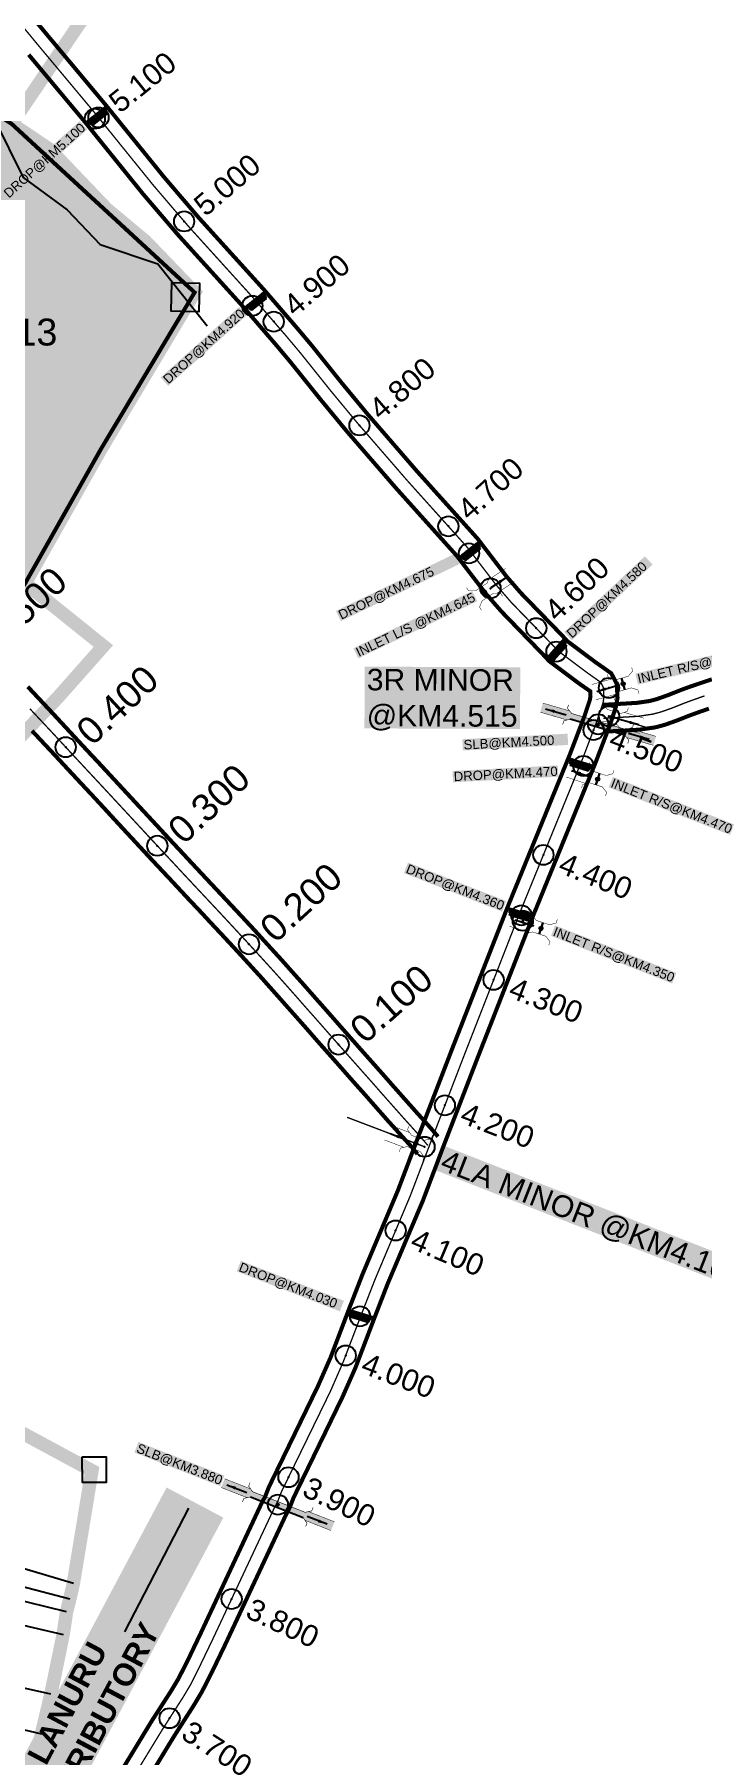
# Model space of a CAD drawing. Header units: inches. Extents: x 182366 to 215308, y 1619047 to 1632624.
# Drawn here: x 187627 to 188124, y 1622381 to 1623660 of the extents above; entities that cross this region are included whole.
import ezdxf
from ezdxf.enums import TextEntityAlignment as Align

# ---------------------------------------------------------------- set-up
doc = ezdxf.new("R2010")
doc.units = ezdxf.units.IN
doc.header["$MEASUREMENT"] = 0
doc.header["$PDMODE"] = 32
doc.header["$PDSIZE"] = 15
doc.linetypes.add('ACAD_ISO02W100', pattern=[15, 12, -3])
doc.linetypes.add('HIDDEN2', pattern=[0.1875, 0.125, -0.0625])
for name, color, linetype in [('BOUNDRY STONES', 240, 'Continuous'), ('CANAL1', 7, 'Continuous'), ('CHANAGE', 1, 'Continuous'), ('CS', 134, 'Continuous'), ('CSMark', 72, 'Continuous'), ('PLOT', 7, 'Continuous'), ('PLOT NO', 7, 'Continuous'), ('PLOTS NO', 7, 'Continuous'), ('POINT', 2, 'Continuous'), ('RE REMARKS', 7, 'Continuous'), ('ROAD', 1, 'Continuous'), ('STRUCTURE', 5, 'Continuous'), ('VILLAGE BOUNDARY', 5, 'Continuous'), ('VILLAGE BOUNDRY STONES', 1, 'Continuous'), ('WUA2', 3, 'Continuous')]:
    doc.layers.add(name, color=color, linetype=linetype)
doc.styles.get("Standard").update_dxf_attribs({"font": 'arial.ttf'})
doc.dimstyles.get("Standard").update_dxf_attribs({"dimtxt": 0.18, "dimasz": 0.18, "dimexe": 0.18, "dimexo": 0.0625, "dimgap": 0.09, "dimtad": 0, "dimtih": 1, "dimtoh": 1, "dimdec": 4, "dimzin": 0, "dimdsep": 46, "dimtxsty": 'Standard', "dimcen": 0.09, "dimadec": 0, "dimazin": 0, "dimtfac": 1, "dimtdec": 4, "dimtofl": 0, "dimtmove": 0, "dimatfit": 3, "dimfxl": 1, "dimtolj": 1, "dimtzin": 0, "dimarcsym": 0})

# ---------------------------------------------------------------- blocks, each defined once
blk = doc.blocks.new('DROP')
h = blk.add_hatch()
h.set_pattern_fill('ANSI31', color=1, scale=10, angle=45)
h.set_pattern_definition([(90, (-324.4107, -25.7687), (-1.25, 0), [])])
h.paths.add_polyline_path([(-9.9, -4.3), (-13.8, 4.1), (13.8, 4.1), (10.2, -4.3)])
at = {"layer": 'STRUCTURE', "color": 5, "const_width": 0.49}
blk.add_lwpolyline([(-9.9, -4.3), (-13.8, 4.1), (13.8, 4.1), (10.2, -4.3), (-9.9, -4.3)], dxfattribs=at)
at = {"layer": 'STRUCTURE', "color": 5}
blk.add_circle((0, 0), 1.33, dxfattribs=at)
blk = doc.blocks.new('SLB')
at = {"layer": 'STRUCTURE'}
h = blk.add_hatch(dxfattribs=at)
h.set_pattern_fill('DOTS', color=6, scale=20, angle=320.3722, style=0)
h.set_pattern_definition([(320.372247934, (-159.4327, -72.9564), (1.2786241598, 0.5641323054), [0, -1.25])])
h.paths.add_polyline_path([(769699.5, 1706871.1), (769699.5, 1706861.1), (769729.1, 1706861.1), (769732.1, 1706863.1), (769792.1, 1706863.1), (769795.1, 1706861.1), (769824.7, 1706861.1), (769824.7, 1706871.1), (769795.1, 1706871.1), (769792.1, 1706869.1), (769732.1, 1706869.1), (769729.1, 1706871.1)])
at = {"layer": 'STRUCTURE', "color": 6, "linetype": 'ACAD_ISO02W100', "ltscale": 0.5, "const_width": 0.5}
for points in [[(769699.5, 1706871.1), (769729.1, 1706871.1)], [(769795.1, 1706871.1), (769824.7, 1706871.1)], [(769699.5, 1706861.1), (769729.1, 1706861.1)], [(769795.1, 1706861.1), (769824.7, 1706861.1)]]:
    blk.add_lwpolyline(points, dxfattribs=at)
at = {"layer": 'STRUCTURE', "color": 6, "const_width": 0.628}
for points in [[(769726.1, 1706877.1), (769726.1, 1706873.1), (769732.1, 1706869.1), (769792.1, 1706869.1), (769798.1, 1706873.1), (769798.1, 1706877.1)], [(769726.1, 1706855.1), (769726.1, 1706859.1), (769732.1, 1706863.1), (769792.1, 1706863.1), (769798.1, 1706859.1), (769798.1, 1706855.1)]]:
    blk.add_lwpolyline(points, dxfattribs=at)
at = {"layer": 'STRUCTURE', "color": 6}
blk.add_lwpolyline([(769732.1, 1706863.1), (769792.1, 1706863.1)], dxfattribs=at)
blk.add_lwpolyline([(769732.1, 1706863.1), (769792.1, 1706863.1)], dxfattribs=at)
at = {"layer": 'STRUCTURE', "color": 0}
blk.add_circle((769762.1, 1706866.1), 1.24, dxfattribs=at)
for points in [[(769703.8, 1706866), (769726.7, 1706866)], [(769818.6, 1706865.8), (769795.7, 1706865.8)]]:
    blk.add_leader(points, dimstyle='Standard', override={"dimasz": 10, "dimgap": 0.09, "dimtad": 0}, dxfattribs=at)
blk = doc.blocks.new('OT')
at = {"layer": 'STRUCTURE', "color": 190}
for points, const_width in [([(769775.2, 1706601.8), (769775.2, 1706597.8), (769769.2, 1706593.8), (769761.8, 1706593.8), (769754.4, 1706593.8), (769748.4, 1706597.8), (769748.4, 1706601.8)], 0.5), ([(769751.4, 1706595.8), (769729.4, 1706595.8)], 0.5), ([(769751.4, 1706579), (769729.4, 1706579)], 0.5), ([(769748.4, 1706573), (769748.4, 1706577), (769754.4, 1706581), (769761.8, 1706581), (769761.8, 1706581), (769761.8, 1706581), (769769.2, 1706581), (769775.2, 1706577), (769775.2, 1706573)], 0.5), ([(769761.8, 1706593.8), (769761.8, 1706581)], 2.5)]:
    blk.add_lwpolyline(points, dxfattribs=dict(at, const_width=const_width))
at = {"layer": 'STRUCTURE', "color": 0}
blk.add_circle((769761.8, 1706587.4), 1.87, dxfattribs=at)
blk.add_leader([(769732.6, 1706587.4), (769753.8, 1706587.4)], dimstyle='Standard', override={"dimasz": 10, "dimgap": 0.09, "dimtad": 0}, dxfattribs=at)

msp = doc.modelspace()

# ---------------------------------------------------------------- hatches: boundary and pattern name
at = {"layer": 'PLOTS NO', "true_color": 0xc7c8ca}
h = msp.add_hatch(color=9, dxfattribs=at)
h.dxf.hatch_style = 1
h.paths.add_polyline_path([(186490.5, 1624026.9), (186432.6, 1623801.4), (186263.1, 1623846.7), (186268.7, 1623921.7), (186237.1, 1624092.5), (186241.5, 1624136.3), (186246.3, 1624173.8), (186213.2, 1624178.6), (186090.9, 1624233.8), (186083.5, 1624202.6), (186143.8, 1624099.8), (186182, 1623817.1), (186063.6, 1623820.8), (186058, 1623910.2), (186015.9, 1623909.1), (185995.5, 1624053.2), (186006.3, 1624127.2), (186047.9, 1624117.4), (186037.2, 1624248.8), (186060.9, 1624254.9), (185968.1, 1624441.9), (185937.2, 1624522.5), (185833.6, 1624792.3), (186036.9, 1624780.2), (186064.6, 1624773.4), (186077.3, 1624720.9), (186098.4, 1624610.7), (186093.3, 1624565.4), (186122, 1624506.9), (186149.8, 1624442.6), (186282.3, 1624423.5), (186279.1, 1624405.7), (186279.5, 1624401.5), (186281.4, 1624381.8), (186282.7, 1624368.7), (186272, 1624334.1), (186269.7, 1624326.6), (186264.2, 1624308.8), (186259, 1624300.5), (186256.4, 1624277.3), (186248.8, 1624244.3), (186248.1, 1624237), (186245.3, 1624208.9), (186246.3, 1624173.8), (186241.5, 1624136.3), (186490.5, 1624026.9), (186499.1, 1624050.3), (186506.2, 1624081.6), (186511.4, 1624104.3), (186518, 1624121.9), (186523.5, 1624136.3), (186528.5, 1624142.8), (186532.1, 1624151.7), (186539, 1624168.9), (186559.7, 1624242.3), (186568.5, 1624282.5), (186579.7, 1624302.9), (186701.3, 1624261.1), (186809.2, 1624220.7), (186810.2, 1624184.3), (186811.4, 1624185.1), (186828.1, 1624168), (186848.9, 1624146.7), (186871.7, 1624135.1), (186887.6, 1624128.3), (186907.3, 1624117.4), (186919.8, 1624110.4), (186946.7, 1624095.4), (187012, 1624059.1), (187038.5, 1624044.4), (187247.8, 1623907.8), (187276.9, 1623891.8), (187365.4, 1623835.4), (187539.1, 1623656.5), (187581.2, 1623611.9), (187610.1, 1623593.2), (187746.1, 1623467.9), (187676.6, 1623351.7), (187620.2, 1623251.8), (187502.1, 1623385.6), (187460.6, 1623423.7), (187459.3, 1623424.2), (187458.9, 1623422.9), (187431.7, 1623369.8), (187406, 1623389.5), (187374.1, 1623414.8), (187227.5, 1623531.1), (187106.5, 1623609.7), (186979.8, 1623688.9), (186899.3, 1623739.8), (186774.4, 1623809.9), (186765, 1623813.4), (186790.1, 1623898.1), (186780.6, 1623909.4), (186747.3, 1623921.3)])

# ---------------------------------------------------------------- linework, layer by layer
at = {"layer": 'BOUNDRY STONES'}
msp.add_lwpolyline([(187662.6, 1622602.5), (187680.5, 1622602.6), (187680.5, 1622583.6), (187662.7, 1622583.6)], close=True, dxfattribs=at)
at = {"layer": 'CANAL1', "color": 200, "const_width": 3}
for points in [[(187695.7, 1622337.2), (187730.9, 1622395), (187745.9, 1622418.5), (187751.6, 1622428.1), (187759.3, 1622443.2), (187769.1, 1622463.6), (187814.1, 1622559.7), (187816.8, 1622564.9), (187819.6, 1622572.1), (187855.9, 1622646.8), (187865.6, 1622668.7), (187879.7, 1622705.7), (187889.5, 1622731), (187915.7, 1622792.8), (187930.2, 1622831.2), (187956.6, 1622899.6), (187997.4, 1623004), (188043.6, 1623117.3), (188055, 1623147.1), (188059.3, 1623160.3), (188060.4, 1623166.7), (188059.8, 1623176.9), (188055.8, 1623184.8), (188048.9, 1623189.7), (188043.9, 1623193.2), (188022.9, 1623208.9), (188019.3, 1623212.9), (187988.7, 1623244.4), (187978, 1623256.7), (187956.4, 1623284.9), (187911.2, 1623335.2), (187874.6, 1623377.5), (187854.9, 1623401.3), (187832.9, 1623428.8), (187822.2, 1623441.5), (187797.6, 1623470), (187748.7, 1623524), (187723, 1623554.1), (187679.9, 1623607.4), (187638.1, 1623657.4), (187624.4, 1623673.9)], [(187678.6, 1622347.6), (187713.9, 1622405.7), (187728.9, 1622429), (187734.1, 1622437.7), (187741.4, 1622452.1), (187751, 1622472.2), (187796.1, 1622568.5), (187798.6, 1622573.2), (187801.3, 1622580.1), (187837.8, 1622655.2), (187847.1, 1622676.3), (187861, 1622712.8), (187871, 1622738.5), (187897.1, 1622800.3), (187911.5, 1622838.3), (187937.9, 1622906.8), (187978.8, 1623011.4), (188025, 1623124.6), (188036.1, 1623153.8), (188039.8, 1623165), (188040.3, 1623167.7), (188040.1, 1623171.5), (188037.4, 1623173.4), (188032.2, 1623177), (188009.5, 1623194), (188004.8, 1623199.1), (187974, 1623230.9), (187962.5, 1623244.1), (187941, 1623272.1), (187896.2, 1623322), (187859.3, 1623364.6), (187839.4, 1623388.7), (187817.4, 1623416.1), (187807, 1623428.5), (187782.6, 1623456.8), (187733.7, 1623510.8), (187707.6, 1623541.3), (187664.5, 1623594.7), (187622.8, 1623644.6)]]:
    msp.add_lwpolyline(points, dxfattribs=at)
at = {"layer": 'CANAL1', "color": 1, "linetype": 'HIDDEN2', "ltscale": 30, "const_width": 1}
for points in [[(187687.1, 1622342.4), (187722.4, 1622400.3), (187737.4, 1622423.7), (187742.9, 1622432.9), (187750.3, 1622447.7), (187760, 1622467.9), (187805.1, 1622564.1), (187807.7, 1622569), (187810.4, 1622576.1), (187846.9, 1622651), (187856.3, 1622672.5), (187870.4, 1622709.3), (187880.3, 1622734.7), (187906.4, 1622796.6), (187920.9, 1622834.7), (187947.3, 1622903.2), (187988.1, 1623007.7), (188034.3, 1623121), (188045.5, 1623150.4), (188049.6, 1623162.7), (188050.3, 1623167.2), (188049.9, 1623174.2), (188048, 1623178.1), (188043.2, 1623181.5), (188038.1, 1623185.1), (188016.2, 1623201.5), (188012, 1623206), (187981.4, 1623237.6), (187970.3, 1623250.4), (187948.7, 1623278.5), (187903.7, 1623328.6), (187866.9, 1623371.1), (187847.1, 1623395), (187825.1, 1623422.5), (187814.6, 1623435), (187790.1, 1623463.4), (187741.2, 1623517.4), (187715.3, 1623547.7), (187672.2, 1623601), (187630.4, 1623651), (187616.6, 1623667.7)], [(188049.9, 1623151.4), (188061.7, 1623152.1), (188067.1, 1623152.4), (188075.8, 1623152.9), (188086.5, 1623154.5), (188092.6, 1623156.1), (188100.8, 1623159), (188110.1, 1623162.7), (188116.9, 1623165.2), (188125.1, 1623168.1)], [(187919.4, 1622834), (187914.6, 1622839.7), (187902.8, 1622852.8), (187897.1, 1622859.2), (187886.2, 1622871.5), (187879.8, 1622878.8), (187871.1, 1622888.6), (187862.4, 1622898.4), (187853.1, 1622908.9), (187845.1, 1622918), (187836.5, 1622927.8), (187827.8, 1622937.6), (187819.2, 1622947.4), (187810.5, 1622957.2), (187803.4, 1622965.1), (187792.9, 1622976.6), (187784.1, 1622986.2), (187775.2, 1622995.8), (187766.3, 1623005.4), (187757.4, 1623014.9), (187748.4, 1623024.5), (187735.4, 1623038.4), (187730.6, 1623043.6), (187721.7, 1623053.1), (187712.8, 1623062.7), (187703.9, 1623072.3), (187695, 1623081.9), (187686.1, 1623091.5), (187677.2, 1623101.1), (187667.3, 1623111.7), (187659.4, 1623120.2), (187650.5, 1623129.8), (187641.6, 1623139.4), (187632.7, 1623148.9), (187623.7, 1623158.5)]]:
    msp.add_lwpolyline(points, dxfattribs=at)
at = {"layer": 'CANAL1', "color": 6, "linetype": 'ByBlock', "ltscale": 2, "const_width": 3}
for points in [[(187927, 1622840.5), (187922.1, 1622846.3), (187910.2, 1622859.5), (187904.6, 1622865.8), (187893.7, 1622878.1), (187887.3, 1622885.4), (187878.6, 1622895.2), (187869.9, 1622905), (187860.6, 1622915.5), (187852.6, 1622924.6), (187844, 1622934.4), (187835.3, 1622944.2), (187826.7, 1622954), (187817.9, 1622963.8), (187810.8, 1622971.8), (187800.3, 1622983.3), (187791.5, 1622993), (187782.6, 1623002.6), (187773.6, 1623012.2), (187764.7, 1623021.7), (187755.7, 1623031.3), (187742.7, 1623045.2), (187737.9, 1623050.4), (187729, 1623059.9), (187720.1, 1623069.5), (187711.2, 1623079.1), (187702.3, 1623088.7), (187693.4, 1623098.3), (187684.5, 1623107.9), (187674.7, 1623118.5), (187666.7, 1623127), (187657.8, 1623136.6), (187648.9, 1623146.2), (187640, 1623155.8), (187631.1, 1623165.3), (187622.1, 1623174.9)], [(188049.3, 1623161.4), (188061.2, 1623162.1), (188066.6, 1623162.4), (188074.8, 1623162.9), (188084.5, 1623164.3), (188089.6, 1623165.7), (188097.3, 1623168.4), (188106.6, 1623172.1), (188113.6, 1623174.7), (188121.9, 1623177.5), (188130.5, 1623180.4)], [(188050.5, 1623141.4), (188062.3, 1623142.2), (188067.7, 1623142.4), (188076.8, 1623143), (188088.6, 1623144.7), (188095.6, 1623146.6), (188104.3, 1623149.7), (188113.7, 1623153.4), (188120.3, 1623155.8), (188128.3, 1623158.6)], [(187911.7, 1622827.6), (187907.1, 1622833.2), (187895.4, 1622846.1), (187889.6, 1622852.5), (187878.7, 1622864.9), (187872.3, 1622872.2), (187863.6, 1622881.9), (187855, 1622891.7), (187845.6, 1622902.3), (187837.6, 1622911.3), (187829, 1622921.2), (187820.3, 1622931), (187811.7, 1622940.7), (187803, 1622950.5), (187796, 1622958.4), (187785.6, 1622969.8), (187776.8, 1622979.4), (187767.9, 1622989), (187759, 1622998.5), (187750.1, 1623008.1), (187741.1, 1623017.6), (187728.1, 1623031.6), (187723.3, 1623036.7), (187714.3, 1623046.3), (187705.4, 1623055.9), (187696.5, 1623065.5), (187687.6, 1623075.1), (187678.8, 1623084.7), (187669.9, 1623094.3), (187660, 1623104.9), (187652.1, 1623113.4), (187643.2, 1623123), (187634.2, 1623132.6), (187625.3, 1623142.1)]]:
    msp.add_lwpolyline(points, dxfattribs=at)
at = {"layer": 'CANAL1', "color": 1, "linetype": 'HIDDEN2', "ltscale": 4, "const_width": 1}
for points, elevation in [([(188054, 1623153), (188086, 1623143.4)], 59), ([(187917, 1622833), (187859.4, 1622854.9)], 54)]:
    msp.add_lwpolyline(points, dxfattribs=dict(at, elevation=elevation))
at = {"layer": 'CHANAGE', "color": 3, "elevation": 60}
msp.add_lwpolyline([(188054, 1623174), (188054, 1623174)], dxfattribs=at)
at = {"layer": 'CS', "color": 3}
for p in [(187674.7, 1623597.9), (187738.3, 1623520.7), (187804.9, 1623446.2), (187868.6, 1623369.1), (187934.7, 1623294.1), (188000, 1623218.4), (188042.6, 1623142.7), (188005.3, 1623049.9), (187968.3, 1622957), (187932.1, 1622863.8), (187895.5, 1622770.8), (187858.4, 1622677.9), (187815.9, 1622587.4), (187773.6, 1622496.9), (187727.5, 1622408.3)]:
    msp.add_point(p, dxfattribs=at)
at = {"layer": 'CSMark'}
for p in [(187650.3, 1623130), (187718.4, 1623056.7), (187786.5, 1622983.5), (187853.1, 1622908.9)]:
    msp.add_point(p, dxfattribs=at)
at = {"layer": 'PLOT'}
for points in [[(187656, 1622508.5), (187381.2, 1622590.2)], [(187374.9, 1622569.9), (187653.4, 1622497)], [(187650.9, 1622487.3), (187371.4, 1622555.9)], [(187364.6, 1622536.7), (187648.4, 1622470.5)], [(187639.3, 1622426.2), (187347.7, 1622491.3)], [(187326.6, 1622468.7), (187632.3, 1622396.7)]]:
    msp.add_lwpolyline(points, dxfattribs=at)
at = {"layer": 'POINT'}
for p in [(187672, 1623597, 65), (187789, 1623458, 64), (187950, 1623274, 63), (187966, 1623248, 62), (188015, 1623201, 61), (188054, 1623174, 60), (188054, 1623153, 59), (188046, 1623147, 58), (188035, 1623116, 57), (187989, 1623005, 56), (187990, 1623001, 55), (187917, 1622833, 54), (187869, 1622707, 53), (187808, 1622567, 52)]:
    msp.add_point(p, dxfattribs=at)
at = {"layer": 'ROAD'}
msp.add_lwpolyline([(187513.6, 1623692.6), (187597.1, 1623596.4), (187618.6, 1623553.3), (187651.4, 1623529.2), (187676, 1623503.6), (187718.8, 1623489.2), (187755.5, 1623443.2)], dxfattribs=at)
at = {"layer": 'VILLAGE BOUNDARY', "linetype": 'HIDDEN2', "ltscale": 140}
for points in [[(187754, 1623805.8, 10, 10, 0), (187610.1, 1623593.2, 10, 10, 0), (187638.4, 1623574.3, 10, 10, 0), (187680.9, 1623529.8, 10, 10, 0), (187709.5, 1623506, 10, 10, 0), (187746.1, 1623467.9, 10, 10, 0), (187676.6, 1623351.7, 10, 10, 0), (187620.2, 1623251.8, 10, 10, 0), (187678.3, 1623205.1, 10, 10, 0), (187644.4, 1623166.8, 10, 10, 0), (187584.2, 1623103.7, 10, 10, 0), (187516.1, 1622976, 10, 10, 0), (187493.2, 1622901.4, 10, 10, 0), (187465.7, 1622854.8, 10, 10, 0), (187473.5, 1622808, 10, 10, 0), (187446.6, 1622747.3, 10, 10, 0), (187338.9, 1622831.1, 10, 10, 0), (187307.6, 1622839.1, 10, 10, 0), (187281.5, 1622862.2, 10, 10, 0), (187134.3, 1622937, 10, 10, 0), (186939.1, 1623042, 10, 10, 0), (186687.5, 1623150, 10, 10, 0), (186610.9, 1623197.4, 10, 10, 0)], [(186610.9, 1623197.4, 10, 10, 0), (186687.5, 1623150, 10, 10, 0), (186939.1, 1623042, 10, 10, 0), (187134.3, 1622937, 10, 10, 0), (187281.5, 1622862.2, 10, 10, 0), (187307.6, 1622839.1, 10, 10, 0), (187339.3, 1622831, 10, 10, 0), (187446.6, 1622747.3, 10, 10, 0), (187447.7, 1622704.8, 10, 10, 0), (187545.9, 1622659.1, 10, 10, 0), (187600.5, 1622629.7, 10, 10, 0), (187669.8, 1622592.3, 10, 10, 0), (187656, 1622508.5, 10, 10, 0), (187653.4, 1622497, 10, 10, 0), (187650.9, 1622487.3, 10, 10, 0), (187648.4, 1622470.5, 10, 10, 0), (187639.3, 1622426.2, 10, 10, 0), (187632.3, 1622396.7, 10, 10, 0), (187621.8, 1622340.4, 10, 10, 0)]]:
    msp.add_lwpolyline(points, format="xyseb", dxfattribs=at)
at = {"layer": 'VILLAGE BOUNDRY STONES'}
msp.add_lwpolyline([(187729.1, 1623475.2), (187749.7, 1623474.8), (187749.3, 1623453.5), (187728.7, 1623453.9)], close=True, dxfattribs=at)
at = {"layer": 'WUA2', "color": 5, "const_width": 3}
msp.add_lwpolyline([(187365.4, 1623835.4), (187539.1, 1623656.5), (187581.2, 1623611.9), (187610.1, 1623593.2), (187746.1, 1623467.9), (187676.6, 1623351.7), (187620.2, 1623251.8), (187502.1, 1623385.6), (187460.6, 1623423.7), (187459.3, 1623424.2), (187458.9, 1623422.9), (187431.7, 1623369.8), (187406, 1623389.5), (187374.1, 1623414.8), (187227.5, 1623531.1), (187106.5, 1623609.7), (186979.8, 1623688.9)], dxfattribs=at)
at = {"layer": 'WUA2', "color": 15, "const_width": 3}
msp.add_lwpolyline([(187365.4, 1623835.4), (187539.1, 1623656.5), (187581.2, 1623611.9), (187610.1, 1623593.2), (187746.1, 1623467.9), (187676.6, 1623351.7), (187620.2, 1623251.8), (187502.1, 1623385.6), (187460.6, 1623423.7), (187459.3, 1623424.2), (187458.9, 1623422.9), (187431.7, 1623369.8), (187406, 1623389.5), (187374.1, 1623414.8), (187227.5, 1623531.1), (187106.5, 1623609.7), (186979.8, 1623688.9)], dxfattribs=at)

# ---------------------------------------------------------------- block references
for p, xscale, yscale, zscale, rotation in [((187674.2, 1623598.4), 0.7000000000000001, 0.7000000000000001, 0.7000000000000001, 38.53543265033377), ((187792.3, 1623460.9), 0.7000000000000001, 0.7000000000000001, 0.7000000000000001, 38.53543265033377), ((187951.3, 1623275), 0.7000000000000001, 0.7000000000000001, 0.7000000000000001, 38.53543265033376), ((188015.9, 1623201.8), 0.7000000000000001, 0.7000000000000001, 0.7000000000000001, 48.3448292207053), ((188032.6, 1623116.8), 0.7, 0.7, 0.7, 342.8162844035153), ((187987.6, 1623005.5, 56), 0.7, 0.7, 0.7, 342.8162844035153), ((187869, 1622707, 53), 0.7, 0.7, 0.7, 343.339054574555)]:
    msp.add_blockref('DROP', p, dxfattribs=dict(xscale=xscale, yscale=yscale, zscale=zscale, rotation=rotation))
at = {"layer": 'STRUCTURE', "color": 0}
for name, p, xscale, yscale, zscale, rotation in [('OT', (-28694.3, 2915722.5), 0.7000000000000001, 0.7000000000000001, 0.7000000000000001, 213.7938375198147), ('OT', (-8249.4, 327454), 0.7000000000000001, 0.7000000000000001, 0.7000000000000001, 15.66259389093435), ('SLB', (-665817.4, 628752.3, 58), 0.7, 0.7, 0.7, 343.6225000358215), ('OT', (1040676.1, 2618379.4, 59), 0.7000000000000001, 0.7000000000000001, 0.7000000000000001, 163.69096834581), ('OT', (-698265.5, 657761.9), 0.7, 0.7, 0.7, 341.7219491561989), ('OT', (-698307.6, 657651, 54), 0.7, 0.7, 0.7, 341.7219491561989), ('OT', (-740472.2, 697880, 54), 0.6999999999999998, 0.6999999999999998, 0.6999999999999998, 339.1719575516486), ('SLB', (-749938.6, 706851.5, 52), 0.7, 0.7, 0.7, 338.5934024956281)]:
    msp.add_blockref(name, p, dxfattribs=dict(at, xscale=xscale, yscale=yscale, zscale=zscale, rotation=rotation))

# ---------------------------------------------------------------- texts
at = {"layer": 'CHANAGE'}
for s, rotation, p in [('5.100', 38.9131, (187685.6, 1623606.7)), ('5.000', 40.5309, (187749, 1623529.8)), ('4.900', 40.7437, (187815.6, 1623455.3)), ('4.800', 40.9026, (187879.2, 1623378.3)), ('4.700', 41.9057, (187945.1, 1623303.4)), ('4.600', 44.0828, (188010, 1623228.2)), ('4.500', 339.0627, (188055.7, 1623137.7)), ('4.400', 337.8175, (188018.3, 1623044.7)), ('4.300', 338.6604, (187981.3, 1622952)), ('4.200', 338.9347, (187945.2, 1622858.8)), ('4.100', 337.0861, (187908.4, 1622765.3)), ('4.000', 339.0745, (187871.5, 1622672.9)), ('3.900', 334.0569, (187828.5, 1622581.3)), ('3.800', 334.8896, (187786.3, 1622490.9)), ('3.700', 327.2695, (187739.3, 1622400.7))]:
    msp.add_text(s, height=16, rotation=rotation, dxfattribs=at).set_placement(p, align=Align.MIDDLE_LEFT)
at = {"layer": 'CSMark', "color": 1}
for s, rotation, p in [('0.500', 42.7815, (187595, 1623210.7)), ('0.400', 42.9701, (187663.1, 1623137.5)), ('0.300', 42.9112, (187731.1, 1623064.2)), ('0.200', 42.5519, (187799.4, 1622991)), ('0.100', 41.5153, (187866.1, 1622916.2))]:
    msp.add_text(s, height=20, rotation=rotation, dxfattribs=at).set_placement(p, align=Align.MIDDLE_LEFT)
at = {"layer": 'PLOT NO'}
msp.add_text('1513', height=20, rotation=0.1882, dxfattribs=at).set_placement((187613, 1623438.4), align=Align.MIDDLE_CENTER)
at = {"layer": 'STRUCTURE', "color": 5, "attachment_point": 1, "bg_fill": 1, "box_fill_scale": 1.1, "bg_fill_color": 7, "bg_fill_true_color": 16777215, "bg_fill_transparency": 0}
for s, insert, char_height, width, rotation in [('DROP@KM5.100', (187603.4, 1623542.8), 7, 76.922, 41.9297), ('DROP@KM4.920', (187721.9, 1623404.7), 7, 76.922, 41.9297), ('DROP@KM4.675', (187852.1, 1623230.9, -63), 7, 96.571, 25.687), ('DROP@KM4.580', (188021.8, 1623215.6), 7, 80.709, 43.1627), ('INLET L/S @KM4.645', (187865.1, 1623203.2), 7, 96.571, 25.687), ('INLET R/S@KM4.540', (188074.5, 1623184.1), 7, 95.401, 13.3845), ('3R MINOR @KM4.515', (187874.1, 1623188.2), 16, 112.417, 359.7786), ('SLB@KM4.500', (187945.8, 1623135.2, 58), 7, 76.922, 3.0255), ('DROP@KM4.470', (187938.5, 1623111.6, -56), 7, 76.922, 3.0255), ('INLET R/S@KM4.470', (188057.3, 1623107, -56), 7, 95.401, 338.5934), ('DROP@KM4.360', (187905.1, 1623043.3), 7, 76.922, 338.5934), ('INLET R/S@KM4.350', (188014.4, 1622996.6), 7, 95.401, 338.5934), ('4LA MINOR @KM4.165', (187933.5, 1622831.2, 52), 16, 250.186, 338.5934), ('DROP@KM4.030', (187780.9, 1622747.3), 7, 80.709, 338.815), ('SLB@KM3.880', (187704.8, 1622612.7, 52), 7, 67.153, 338.5934), ('\\pxql;{\\fArial|b1|i0|c0|p34;\\C1;YELLANURU DISTRIBUTORY}', (187599.8, 1622340.3), 16.64, 268.696, 61.9888)]:
    msp.add_mtext(s, dxfattribs=dict(at, insert=insert, char_height=char_height, width=width, rotation=rotation))

# ---------------------------------------------------------------- leaders
at = {"layer": 'RE REMARKS', "color": 1}
msp.add_leader([(187741.5, 1622564.5), (187694, 1622472.5)], dimstyle='Standard', override={"dimasz": 50}, dxfattribs=at)

doc.saveas('drawing.dxf')
